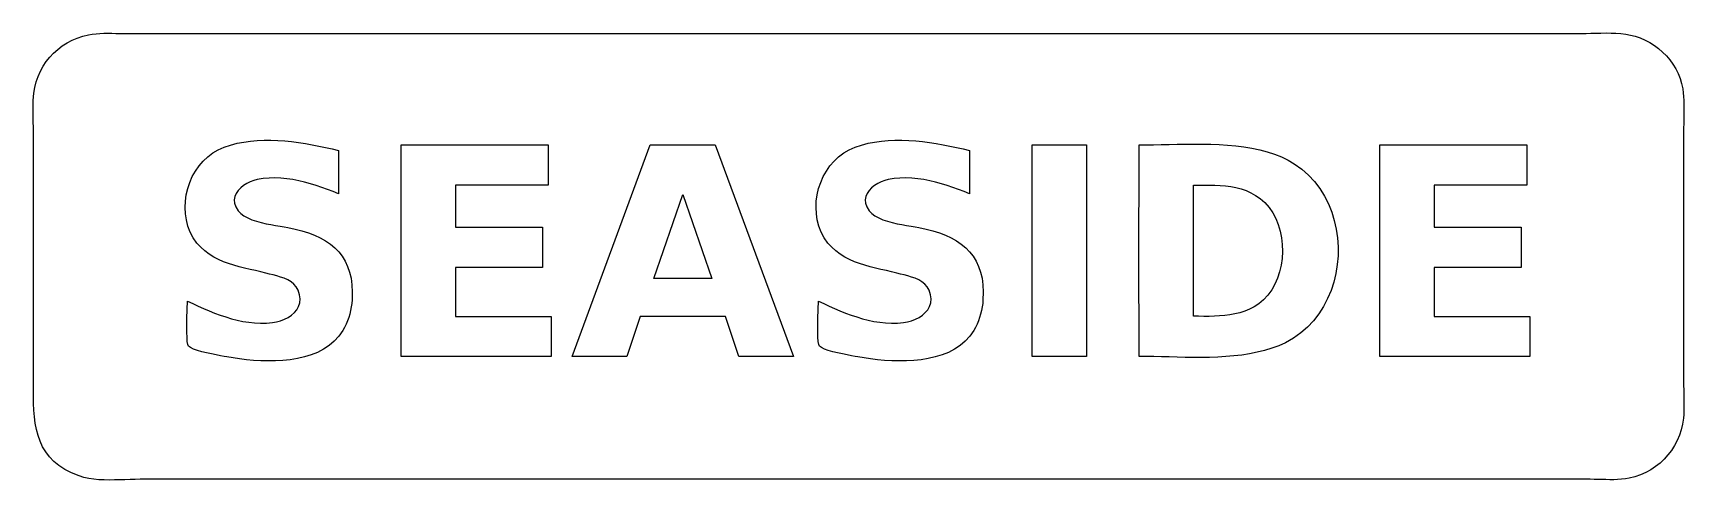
# Model space of a CAD drawing. Header units: millimetres. Extents: x 7 to 193, y 15 to 65.
import ezdxf

# ---------------------------------------------------------------- set-up
doc = ezdxf.new("R2010")
doc.units = ezdxf.units.MM
doc.layers.add('CUSTOM_INK_0F8A7E', color=1, linetype='CONTINUOUS')

msp = doc.modelspace()

# ---------------------------------------------------------------- linework, layer by layer
at = {"layer": 'CUSTOM_INK_0F8A7E'}
for points in [[(13.68, 64.875), (14.1052, 64.9478), (14.5367, 64.9974), (14.9732, 65.0277), (15.4132, 65.0421), (15.8553, 65.0444), (16.2981, 65.0381), (16.7401, 65.0269), (17.18, 65.0144), (17.6163, 65.0042), (18.0475, 65), (18.6723, 65), (19.2971, 65), (19.9219, 65), (20.5467, 65), (21.1715, 65), (21.7963, 65), (22.4212, 65), (23.046, 65), (23.6708, 65), (24.2956, 65), (24.9204, 65), (25.5452, 65), (26.17, 65), (27.2787, 65), (28.3874, 65), (29.4961, 65), (30.6048, 65), (31.7135, 65), (32.8221, 65), (33.9308, 65), (35.0395, 65), (36.1481, 65), (37.2568, 65), (38.3654, 65), (39.474, 65), (40.5826, 65), (41.6912, 65), (42.7997, 65), (43.9083, 65), (45.0168, 65), (46.1253, 65), (47.2338, 65), (48.3423, 65), (49.4507, 65), (50.5591, 65), (51.6675, 65), (53.6642, 65), (55.6609, 65), (57.6575, 65), (59.6542, 65), (61.6508, 65), (63.6475, 65), (65.6441, 65), (67.6407, 65), (69.6374, 65), (71.634, 65), (73.6306, 65), (75.6272, 65), (77.6238, 65), (79.6204, 65), (81.617, 65), (83.6136, 65), (85.6102, 65), (87.6068, 65), (89.6034, 65), (91.6, 65), (93.5966, 65), (95.5932, 65), (97.5898, 65), (99.5864, 65), (101.583, 65), (103.5796, 65), (105.5762, 65), (107.5728, 65), (109.5694, 65), (111.566, 65), (113.5626, 65), (115.5593, 65), (117.5559, 65), (119.5525, 65), (121.5492, 65), (123.5458, 65), (125.5425, 65), (127.5391, 65), (129.5358, 65), (131.5325, 65), (132.8849, 65), (134.2374, 65), (135.5898, 65), (136.9423, 65), (138.2948, 65), (139.6473, 65), (140.9998, 65), (142.3523, 65), (143.7048, 65), (145.0573, 65), (146.4099, 65), (147.7624, 65), (149.115, 65), (150.4675, 65), (151.82, 65), (153.1726, 65), (154.5251, 65), (155.8777, 65), (157.2302, 65), (158.5827, 65), (159.9352, 65), (161.2877, 65), (162.6402, 65), (163.9927, 65), (165.3452, 65), (166.6976, 65), (168.0501, 65), (169.4025, 65), (170.144, 65), (170.8855, 65), (171.627, 65), (172.3685, 65), (173.11, 65), (173.8515, 65), (174.593, 65), (175.3345, 65), (176.076, 65), (176.8175, 65), (177.559, 65), (178.3005, 65), (179.042, 65), (179.7835, 65), (180.525, 65), (181.0633, 65.0057), (181.6106, 65.02), (182.1648, 65.0386), (182.7238, 65.0574), (183.2856, 65.0721), (183.8481, 65.0784), (184.4093, 65.0722), (184.967, 65.0493), (185.5193, 65.0053), (186.064, 64.9361), (186.5991, 64.8374), (187.1225, 64.705), (187.6896, 64.5139), (188.2385, 64.2774), (188.7665, 63.9981), (189.2711, 63.6784), (189.7496, 63.3208), (190.1994, 62.9277), (190.6178, 62.5016), (191.0023, 62.0449), (191.3503, 61.56), (191.6591, 61.0495), (191.926, 60.5158), (192.1486, 59.9614), (192.3241, 59.3886), (192.45, 58.8), (192.5106, 58.3707), (192.5519, 57.937), (192.5769, 57.5), (192.5887, 57.0605), (192.5903, 56.6197), (192.5848, 56.1785), (192.5752, 55.7379), (192.5646, 55.299), (192.556, 54.8627), (192.5525, 54.43), (192.5525, 53.3943), (192.5525, 52.3586), (192.5525, 51.323), (192.5525, 50.2874), (192.5525, 49.2518), (192.5525, 48.2162), (192.5525, 47.1806), (192.5525, 46.1451), (192.5525, 45.1096), (192.5525, 44.074), (192.5525, 43.0385), (192.5525, 42.0029), (192.5525, 40.9674), (192.5525, 39.9319), (192.5525, 38.8963), (192.5525, 37.8607), (192.5525, 36.8251), (192.5525, 35.7895), (192.5525, 34.7539), (192.5525, 33.7182), (192.5525, 32.6825), (192.5525, 32.1252), (192.5525, 31.5677), (192.5525, 31.0102), (192.5525, 30.4527), (192.5525, 29.8951), (192.5525, 29.3375), (192.5525, 28.78), (192.5525, 28.2224), (192.5525, 27.6648), (192.5525, 27.1073), (192.5525, 26.5498), (192.5525, 25.9923), (192.5525, 25.435), (192.5559, 25.0356), (192.5643, 24.6331), (192.5748, 24.2285), (192.5847, 23.8227), (192.591, 23.4167), (192.591, 23.0115), (192.5819, 22.608), (192.5608, 22.2072), (192.525, 21.81), (192.4248, 21.1526), (192.2726, 20.5134), (192.0703, 19.8948), (191.8198, 19.2997), (191.5231, 18.7307), (191.1822, 18.1905), (190.799, 17.6818), (190.3755, 17.2071), (189.9136, 16.7693), (189.4152, 16.3709), (188.8823, 16.0147), (188.3169, 15.7034), (187.7209, 15.4395), (187.0963, 15.2258), (186.445, 15.065), (186.0203, 14.9931), (185.5888, 14.9443), (185.152, 14.915), (184.7114, 14.9016), (184.2688, 14.9003), (183.8255, 14.9075), (183.3831, 14.9195), (182.9433, 14.9326), (182.5076, 14.9432), (182.0775, 14.9475), (181.4705, 14.9475), (180.8634, 14.9475), (180.2563, 14.9475), (179.6491, 14.9475), (179.0419, 14.9475), (178.4347, 14.9475), (177.8275, 14.9475), (177.2203, 14.9475), (176.6131, 14.9475), (176.0059, 14.9475), (175.3987, 14.9475), (174.7916, 14.9475), (174.1845, 14.9475), (173.5775, 14.9475), (172.431, 14.9475), (171.2845, 14.9475), (170.1379, 14.9475), (168.9914, 14.9475), (167.8449, 14.9475), (166.6984, 14.9475), (165.5518, 14.9475), (164.4053, 14.9475), (163.2588, 14.9475), (162.1123, 14.9475), (160.9658, 14.9475), (159.8192, 14.9475), (158.6727, 14.9475), (157.5262, 14.9475), (156.3797, 14.9475), (155.2332, 14.9475), (154.0866, 14.9475), (152.9401, 14.9475), (151.7936, 14.9475), (150.6471, 14.9475), (149.5005, 14.9475), (148.354, 14.9475), (147.2075, 14.9475), (145.1924, 14.9475), (143.1773, 14.9475), (141.1622, 14.9475), (139.1471, 14.9475), (137.132, 14.9475), (135.1169, 14.9475), (133.1019, 14.9475), (131.0868, 14.9475), (129.0717, 14.9475), (127.0567, 14.9475), (125.0417, 14.9475), (123.0266, 14.9475), (121.0116, 14.9475), (118.9966, 14.9475), (116.9816, 14.9475), (114.9665, 14.9475), (112.9515, 14.9475), (110.9365, 14.9475), (108.9215, 14.9475), (106.9066, 14.9475), (104.8916, 14.9475), (102.8766, 14.9475), (100.8616, 14.9475), (98.8466, 14.9475), (96.8317, 14.9475), (94.8167, 14.9475), (92.8017, 14.9475), (90.7868, 14.9475), (88.7718, 14.9475), (86.7569, 14.9475), (84.7419, 14.9475), (82.727, 14.9475), (80.712, 14.9475), (78.6971, 14.9475), (76.6821, 14.9475), (74.6672, 14.9475), (72.6523, 14.9475), (70.6373, 14.9475), (68.6224, 14.9475), (66.6074, 14.9475), (64.5925, 14.9475), (63.2731, 14.9475), (61.9537, 14.9475), (60.6343, 14.9475), (59.3149, 14.9475), (57.9955, 14.9475), (56.6762, 14.9475), (55.3568, 14.9475), (54.0375, 14.9475), (52.7182, 14.9475), (51.399, 14.9475), (50.0797, 14.9475), (48.7604, 14.9475), (47.4412, 14.9475), (46.1219, 14.9475), (44.8027, 14.9475), (43.4835, 14.9475), (42.1643, 14.9475), (40.8451, 14.9475), (39.5259, 14.9475), (38.2067, 14.9475), (36.8875, 14.9475), (35.5683, 14.9475), (34.2492, 14.9475), (32.93, 14.9475), (31.6108, 14.9475), (30.2917, 14.9475), (28.9725, 14.9475), (28.2938, 14.9475), (27.6151, 14.9475), (26.9365, 14.9475), (26.258, 14.9475), (25.5795, 14.9475), (24.901, 14.9475), (24.2225, 14.9475), (23.544, 14.9475), (22.8655, 14.9475), (22.187, 14.9475), (21.5085, 14.9475), (20.8299, 14.9475), (20.1512, 14.9475), (19.4725, 14.9475), (18.9172, 14.9411), (18.3506, 14.9251), (17.7753, 14.9046), (17.1939, 14.8844), (16.6091, 14.8694), (16.0234, 14.8647), (15.4396, 14.8751), (14.8603, 14.9056), (14.288, 14.9612), (13.7255, 15.0467), (13.1752, 15.1672), (12.64, 15.3275), (11.7825, 15.6659), (11.0261, 16.0513), (10.3645, 16.4813), (9.7913, 16.9534), (9.3001, 17.4652), (8.8847, 18.0142), (8.5387, 18.5982), (8.2558, 19.2145), (8.0295, 19.8608), (7.8536, 20.5347), (7.7217, 21.2338), (7.6276, 21.9555), (7.5647, 22.6976), (7.5269, 23.4574), (7.5077, 24.2328), (7.5009, 25.0211), (7.5, 25.82), (7.5, 26.8496), (7.5, 27.8793), (7.5, 28.9089), (7.5, 29.9386), (7.5, 30.9682), (7.5, 31.9979), (7.5, 33.0275), (7.5, 34.0571), (7.5, 35.0868), (7.5, 36.1164), (7.5, 37.1461), (7.5, 38.1757), (7.5, 39.2054), (7.5, 40.235), (7.5, 41.2646), (7.5, 42.2943), (7.5, 43.3239), (7.5, 44.3536), (7.5, 45.3832), (7.5, 46.4129), (7.5, 47.4425), (7.5, 48.0363), (7.5, 48.63), (7.5, 49.2238), (7.5, 49.8175), (7.5, 50.4113), (7.5, 51.005), (7.5, 51.5987), (7.5, 52.1925), (7.5, 52.7863), (7.5, 53.38), (7.5, 53.9738), (7.5, 54.5675), (7.4966, 54.9809), (7.4884, 55.3971), (7.4783, 55.8152), (7.4694, 56.2344), (7.4645, 56.6537), (7.4667, 57.0723), (7.4788, 57.4893), (7.504, 57.9039), (7.545, 58.315), (7.6526, 58.9658), (7.8139, 59.5957), (8.0263, 60.2025), (8.2875, 60.784), (8.595, 61.338), (8.9464, 61.8622), (9.3391, 62.3544), (9.7709, 62.8124), (10.2392, 63.234), (10.7417, 63.617), (11.2758, 63.9592), (11.8391, 64.2583), (12.4292, 64.5121), (13.0436, 64.7184), (13.68, 64.875)], [(41.725, 51.875), (41.7271, 51.3897), (41.7288, 50.9045), (41.7301, 50.4193), (41.7308, 49.934), (41.7309, 49.4488), (41.7304, 48.9635), (41.7291, 48.4783), (41.727, 47.993), (41.724, 47.5078), (41.72, 47.0225), (41.1154, 47.2574), (40.4972, 47.4901), (39.8671, 47.7164), (39.2267, 47.9322), (38.5777, 48.1334), (37.9216, 48.3158), (37.26, 48.4753), (36.5946, 48.6077), (35.927, 48.709), (35.2588, 48.7749), (34.5916, 48.8014), (33.9271, 48.7842), (33.2669, 48.7193), (32.6125, 48.6025), (32.2226, 48.4959), (31.8288, 48.3477), (31.4439, 48.1604), (31.0806, 47.9361), (30.7515, 47.6774), (30.4694, 47.3866), (30.247, 47.066), (30.0969, 46.7181), (30.032, 46.3451), (30.0649, 45.9495), (30.2084, 45.5337), (30.475, 45.1), (30.7593, 44.797), (31.1189, 44.5321), (31.5409, 44.3017), (32.0127, 44.1024), (32.5215, 43.9308), (33.0547, 43.7834), (33.5995, 43.6568), (34.1431, 43.5476), (34.673, 43.4522), (35.1763, 43.3673), (35.6404, 43.2894), (36.0525, 43.215), (36.8587, 43.0419), (37.6253, 42.8416), (38.3506, 42.6118), (39.033, 42.3505), (39.6707, 42.0553), (40.2622, 41.7243), (40.8057, 41.3553), (41.2997, 40.946), (41.7423, 40.4944), (42.132, 39.9982), (42.4671, 39.4554), (42.7459, 38.8637), (42.9668, 38.2211), (43.1281, 37.5253), (43.228, 36.7742), (43.2651, 35.9657), (43.2375, 35.0975), (43.2011, 34.6999), (43.1452, 34.3019), (43.0697, 33.9052), (42.9746, 33.5118), (42.8598, 33.1235), (42.7253, 32.7423), (42.5709, 32.3701), (42.3967, 32.0087), (42.2025, 31.66), (41.7605, 31.0207), (41.249, 30.4598), (40.675, 29.9732), (40.0452, 29.5566), (39.3664, 29.2057), (38.6456, 28.9164), (37.8896, 28.6843), (37.1053, 28.5053), (36.2994, 28.375), (35.4788, 28.2893), (34.6504, 28.2438), (33.821, 28.2344), (32.9975, 28.2569), (32.1867, 28.3068), (31.3954, 28.3801), (30.6306, 28.4725), (29.899, 28.5797), (29.2075, 28.6975), (28.9019, 28.752), (28.4931, 28.8258), (28.0094, 28.9173), (27.479, 29.0247), (26.9303, 29.1466), (26.3916, 29.2811), (25.8911, 29.4266), (25.4573, 29.5814), (25.1183, 29.744), (24.9025, 29.9125), (24.8219, 30.1053), (24.7659, 30.4425), (24.7309, 30.8938), (24.7134, 31.4288), (24.7098, 32.0172), (24.7167, 32.6285), (24.7304, 33.2325), (24.7473, 33.7988), (24.7641, 34.2969), (24.777, 34.6966), (24.7825, 34.9675), (25.3769, 34.6856), (25.9779, 34.4072), (26.5853, 34.1353), (27.1991, 33.8732), (27.819, 33.6242), (28.4448, 33.3913), (29.0764, 33.1778), (29.7137, 32.987), (30.3564, 32.8219), (31.0044, 32.6858), (31.6574, 32.582), (32.3155, 32.5135), (32.9783, 32.4836), (33.6457, 32.4956), (34.3175, 32.5525), (34.7748, 32.6301), (35.2261, 32.7521), (35.6614, 32.9175), (36.0706, 33.1253), (36.4436, 33.3743), (36.7703, 33.6634), (37.0406, 33.9917), (37.2444, 34.3581), (37.3715, 34.7614), (37.412, 35.2006), (37.3557, 35.6747), (37.1925, 36.1825), (36.9854, 36.5591), (36.7162, 36.8736), (36.3953, 37.1339), (36.0332, 37.3477), (35.6403, 37.5228), (35.2271, 37.6671), (34.804, 37.7885), (34.3815, 37.8946), (33.97, 37.9933), (33.58, 38.0925), (32.995, 38.2445), (32.3997, 38.3883), (31.7979, 38.5293), (31.1934, 38.6731), (30.5902, 38.8252), (29.9921, 38.9913), (29.4028, 39.1769), (28.8263, 39.3875), (28.2664, 39.6286), (27.7269, 39.9059), (27.2116, 40.2249), (26.7245, 40.5911), (26.2694, 41.0101), (25.85, 41.4875), (25.435, 42.0862), (25.0996, 42.721), (24.8417, 43.3853), (24.6592, 44.0721), (24.5502, 44.7746), (24.5126, 45.4862), (24.5443, 46.2), (24.6434, 46.9091), (24.8078, 47.6069), (25.0355, 48.2864), (25.3243, 48.941), (25.6724, 49.5638), (26.0776, 50.148), (26.538, 50.6868), (27.0514, 51.1735), (27.616, 51.6012), (28.2295, 51.9631), (28.89, 52.2525), (29.6117, 52.4909), (30.3456, 52.6828), (31.0899, 52.8311), (31.8432, 52.9384), (32.6039, 53.0077), (33.3703, 53.0416), (34.1408, 53.043), (34.9139, 53.0145), (35.688, 52.9591), (36.4615, 52.8793), (37.2327, 52.7781), (38.0002, 52.6582), (38.7623, 52.5223), (39.5174, 52.3733), (40.264, 52.2139), (41.0004, 52.0469), (41.725, 51.875)], [(48.7375, 52.5), (65.23, 52.5), (65.23, 48), (54.835, 48), (54.835, 43.25), (64.595, 43.25), (64.595, 38.75), (54.835, 38.75), (54.835, 33.25), (65.56, 33.25), (65.56, 28.75), (48.7375, 28.75)], [(76.6825, 52.5), (83.97, 52.5), (92.7425, 28.75), (86.6, 28.75), (85.1075, 33.25), (75.56, 33.25), (74.0525, 28.75), (67.91, 28.75)], [(112.475, 51.875), (112.4771, 51.3897), (112.4788, 50.9045), (112.4801, 50.4193), (112.4808, 49.934), (112.4809, 49.4488), (112.4804, 48.9635), (112.4791, 48.4783), (112.477, 47.993), (112.474, 47.5078), (112.47, 47.0225), (111.8654, 47.2574), (111.2472, 47.4901), (110.6171, 47.7164), (109.9767, 47.9322), (109.3277, 48.1334), (108.6716, 48.3158), (108.01, 48.4753), (107.3446, 48.6077), (106.677, 48.709), (106.0088, 48.7749), (105.3416, 48.8014), (104.6771, 48.7842), (104.0169, 48.7193), (103.3625, 48.6025), (102.9726, 48.4959), (102.5788, 48.3477), (102.1939, 48.1604), (101.8306, 47.9361), (101.5015, 47.6774), (101.2194, 47.3866), (100.997, 47.066), (100.8469, 46.7181), (100.782, 46.3451), (100.8149, 45.9495), (100.9584, 45.5337), (101.225, 45.1), (101.5093, 44.797), (101.8689, 44.5321), (102.2909, 44.3017), (102.7627, 44.1024), (103.2715, 43.9308), (103.8047, 43.7834), (104.3495, 43.6568), (104.8931, 43.5476), (105.423, 43.4522), (105.9263, 43.3673), (106.3904, 43.2894), (106.8025, 43.215), (107.6087, 43.0419), (108.3753, 42.8416), (109.1006, 42.6118), (109.783, 42.3505), (110.4207, 42.0553), (111.0122, 41.7243), (111.5557, 41.3553), (112.0497, 40.946), (112.4923, 40.4944), (112.882, 39.9982), (113.2171, 39.4554), (113.4959, 38.8637), (113.7168, 38.2211), (113.8781, 37.5253), (113.978, 36.7742), (114.0151, 35.9657), (113.9875, 35.0975), (113.9511, 34.6999), (113.8952, 34.3019), (113.8197, 33.9052), (113.7246, 33.5118), (113.6098, 33.1235), (113.4753, 32.7423), (113.3209, 32.3701), (113.1467, 32.0087), (112.9525, 31.66), (112.5105, 31.0207), (111.999, 30.4598), (111.425, 29.9732), (110.7952, 29.5566), (110.1164, 29.2057), (109.3956, 28.9164), (108.6396, 28.6843), (107.8553, 28.5053), (107.0494, 28.375), (106.2288, 28.2893), (105.4004, 28.2438), (104.571, 28.2344), (103.7475, 28.2569), (102.9367, 28.3068), (102.1454, 28.3801), (101.3806, 28.4725), (100.649, 28.5797), (99.9575, 28.6975), (99.6519, 28.752), (99.2431, 28.8258), (98.7594, 28.9173), (98.229, 29.0247), (97.6803, 29.1466), (97.1416, 29.2811), (96.6411, 29.4266), (96.2073, 29.5814), (95.8683, 29.744), (95.6525, 29.9125), (95.5719, 30.1053), (95.5159, 30.4425), (95.4809, 30.8938), (95.4634, 31.4288), (95.4598, 32.0172), (95.4667, 32.6285), (95.4804, 33.2325), (95.4973, 33.7988), (95.5141, 34.2969), (95.527, 34.6966), (95.5325, 34.9675), (96.1269, 34.6856), (96.7279, 34.4072), (97.3353, 34.1353), (97.9491, 33.8732), (98.569, 33.6242), (99.1948, 33.3913), (99.8264, 33.1778), (100.4637, 32.987), (101.1064, 32.8219), (101.7544, 32.6858), (102.4074, 32.582), (103.0655, 32.5135), (103.7283, 32.4836), (104.3957, 32.4956), (105.0675, 32.5525), (105.5248, 32.6301), (105.9761, 32.7521), (106.4114, 32.9175), (106.8206, 33.1253), (107.1936, 33.3743), (107.5203, 33.6634), (107.7906, 33.9917), (107.9944, 34.3581), (108.1215, 34.7614), (108.162, 35.2006), (108.1057, 35.6747), (107.9425, 36.1825), (107.7354, 36.5591), (107.4662, 36.8736), (107.1453, 37.1339), (106.7832, 37.3477), (106.3903, 37.5228), (105.9771, 37.6671), (105.554, 37.7885), (105.1315, 37.8946), (104.72, 37.9933), (104.33, 38.0925), (103.745, 38.2445), (103.1497, 38.3883), (102.5479, 38.5293), (101.9434, 38.6731), (101.3402, 38.8252), (100.7421, 38.9913), (100.1528, 39.1769), (99.5763, 39.3875), (99.0164, 39.6286), (98.4769, 39.9059), (97.9616, 40.2249), (97.4745, 40.5911), (97.0194, 41.0101), (96.6, 41.4875), (96.185, 42.0862), (95.8496, 42.721), (95.5917, 43.3853), (95.4092, 44.0721), (95.3002, 44.7746), (95.2626, 45.4862), (95.2943, 46.2), (95.3934, 46.9091), (95.5578, 47.6069), (95.7855, 48.2864), (96.0743, 48.941), (96.4224, 49.5638), (96.8276, 50.148), (97.288, 50.6868), (97.8014, 51.1735), (98.366, 51.6012), (98.9795, 51.9631), (99.64, 52.2525), (100.3617, 52.4909), (101.0956, 52.6828), (101.8399, 52.8311), (102.5932, 52.9384), (103.3539, 53.0077), (104.1203, 53.0416), (104.8908, 53.043), (105.6639, 53.0145), (106.438, 52.9591), (107.2115, 52.8793), (107.9827, 52.7781), (108.7502, 52.6582), (109.5123, 52.5223), (110.2674, 52.3733), (111.014, 52.2139), (111.7504, 52.0469), (112.475, 51.875)], [(119.4875, 52.5), (125.585, 52.5), (125.585, 28.75), (119.4875, 28.75)], [(131.49, 52.4975), (132.2879, 52.5045), (133.1194, 52.5196), (133.9802, 52.5395), (134.8659, 52.5608), (135.7722, 52.5803), (136.6949, 52.5945), (137.6294, 52.6003), (138.5716, 52.5943), (139.5171, 52.5731), (140.4616, 52.5334), (141.4006, 52.472), (142.33, 52.3855), (143.2453, 52.2706), (144.1422, 52.124), (145.0164, 51.9424), (145.8635, 51.7224), (146.6793, 51.4607), (147.4594, 51.154), (148.1994, 50.7991), (148.895, 50.3925), (149.7256, 49.7941), (150.4787, 49.1253), (151.1545, 48.3928), (151.7534, 47.6034), (152.2754, 46.7639), (152.7209, 45.8811), (153.09, 44.9617), (153.383, 44.0124), (153.6, 43.0401), (153.7413, 42.0515), (153.8072, 41.0534), (153.7978, 40.0525), (153.7134, 39.0556), (153.5541, 38.0695), (153.3203, 37.101), (153.012, 36.1568), (152.6296, 35.2436), (152.1733, 34.3683), (151.6433, 33.5376), (151.0397, 32.7582), (150.3629, 32.0371), (149.613, 31.3808), (148.7903, 30.7962), (147.895, 30.29), (147.151, 29.9524), (146.3745, 29.6621), (145.5691, 29.4157), (144.738, 29.2101), (143.8846, 29.0418), (143.0124, 28.9075), (142.1247, 28.8039), (141.2248, 28.7278), (140.3162, 28.6758), (139.4022, 28.6446), (138.4863, 28.6308), (137.5717, 28.6313), (136.6619, 28.6425), (135.7603, 28.6613), (134.8701, 28.6844), (133.9949, 28.7083), (133.138, 28.7299), (132.3027, 28.7457), (131.4925, 28.7525), (131.4896, 29.8318), (131.4871, 30.9111), (131.4849, 31.9905), (131.4831, 33.0698), (131.4815, 34.1491), (131.4803, 35.2284), (131.4793, 36.3077), (131.4787, 37.387), (131.4782, 38.4664), (131.4781, 39.5457), (131.4781, 40.625), (131.4784, 41.7043), (131.4789, 42.7836), (131.4795, 43.863), (131.4804, 44.9423), (131.4814, 46.0216), (131.4825, 47.1009), (131.4838, 48.1802), (131.4852, 49.2595), (131.4867, 50.3389), (131.4883, 51.4182), (131.49, 52.4975)], [(158.4875, 52.5), (174.98, 52.5), (174.98, 48), (164.585, 48), (164.585, 43.25), (174.345, 43.25), (174.345, 38.75), (164.585, 38.75), (164.585, 33.25), (175.31, 33.25), (175.31, 28.75), (158.4875, 28.75)], [(80.335, 46.9375), (83.5675, 37.5), (77.0825, 37.5)], [(137.5875, 47.985), (138.1834, 47.9932), (138.7836, 47.9995), (139.386, 47.9987), (139.9884, 47.9859), (140.5888, 47.9559), (141.185, 47.9038), (141.775, 47.8244), (142.3566, 47.7127), (142.9277, 47.5636), (143.4862, 47.3721), (144.03, 47.1332), (144.5569, 46.8416), (145.065, 46.4925), (145.5986, 46.0237), (146.0679, 45.4865), (146.473, 44.8894), (146.8138, 44.2413), (147.0907, 43.5507), (147.3036, 42.8264), (147.4527, 42.077), (147.538, 41.3111), (147.5597, 40.5375), (147.5178, 39.7648), (147.4125, 39.0017), (147.2439, 38.2569), (147.012, 37.5391), (146.717, 36.8568), (146.3589, 36.2189), (145.9379, 35.6339), (145.4541, 35.1105), (144.9075, 34.6575), (144.4023, 34.3299), (143.8813, 34.0568), (143.3462, 33.8335), (142.7986, 33.6549), (142.2403, 33.5163), (141.6728, 33.4127), (141.098, 33.3392), (140.5174, 33.291), (139.9328, 33.2631), (139.3459, 33.2507), (138.7582, 33.2489), (138.1715, 33.2528), (137.5875, 33.2575), (137.5852, 34.0758), (137.5832, 34.8942), (137.5816, 35.7125), (137.5803, 36.5308), (137.5793, 37.3491), (137.5786, 38.1674), (137.5782, 38.9857), (137.578, 39.8039), (137.5781, 40.6222), (137.5784, 41.4404), (137.579, 42.2586), (137.5797, 43.0768), (137.5806, 43.8949), (137.5817, 44.713), (137.583, 45.5311), (137.5844, 46.3491), (137.5859, 47.1671), (137.5875, 47.985)]]:
    msp.add_lwpolyline(points, close=True, dxfattribs=at)

doc.saveas('drawing.dxf')
